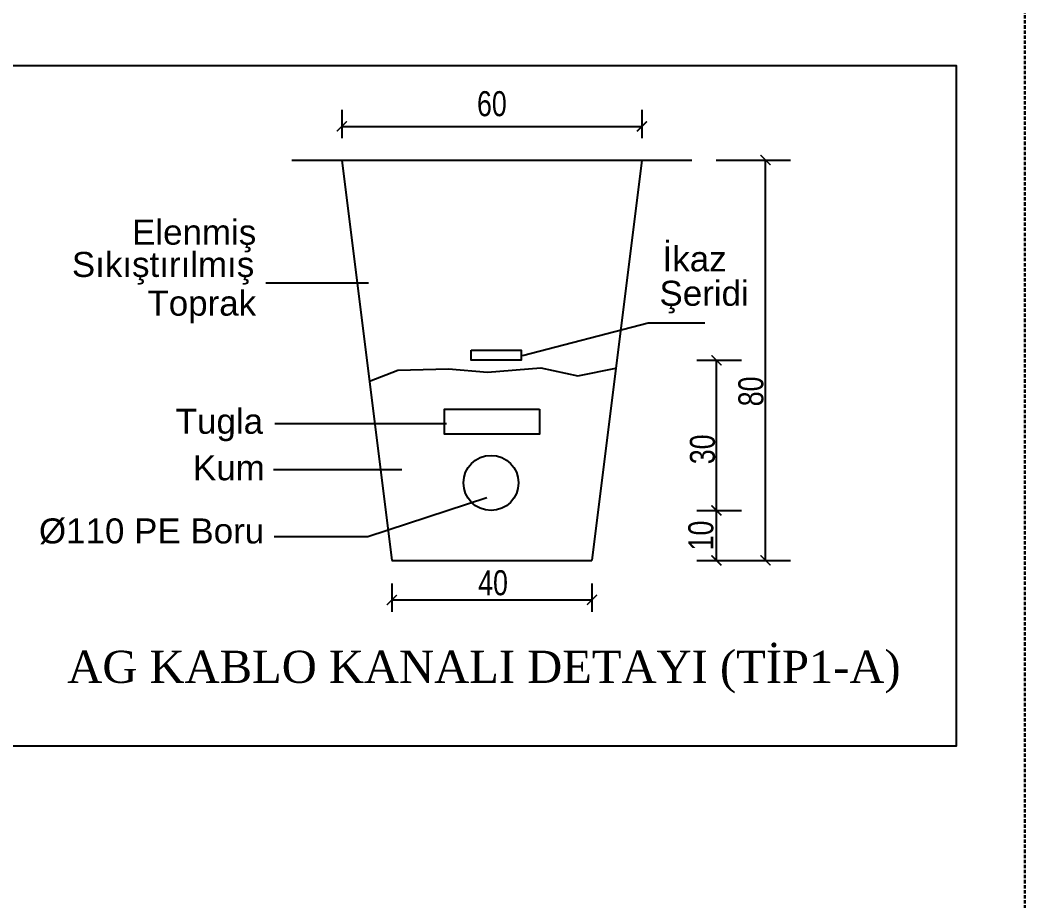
# Model space of a CAD drawing. Header units: millimetres. Extents: x 2046 to 14753, y 2361 to 29276.
# Drawn here: x 5405.7 to 5554.8, y 3552.8 to 3683.4 of the extents above; entities that cross this region are included whole.
import ezdxf

# ---------------------------------------------------------------- set-up
doc = ezdxf.new("R2010")
doc.units = ezdxf.units.MM
doc.linetypes.add('DASHED', pattern=[0.75, 0.5, -0.25])
for name, color, linetype in [('00-03', 141, 'Continuous'), ('00-04', 11, 'Continuous'), ('00-ELKYAZ', 141, 'Continuous')]:
    doc.layers.add(name, color=color, linetype=linetype)
doc.layers.add('DUVAR', color=255, linetype='Continuous', lineweight=40)
doc.styles.add('100OLCU', font='1simpl~1.shx', dxfattribs={"width": 0.8, "height": 2.5})
doc.styles.add('Arial', font='arial.ttf')
doc.styles.add('ELK', font='times.ttf')

# ---------------------------------------------------------------- blocks, each defined once
blk = doc.blocks.new('_ArchTick')
at = {"color": 0, "linetype": 'ByBlock', "const_width": 0.15}
blk.add_lwpolyline([(-0.5, -0.5), (0.5, 0.5)], dxfattribs=at)

msp = doc.modelspace()

# ---------------------------------------------------------------- linework, layer by layer
at = {"color": 240, "linetype": 'DASHED', "lineweight": 30, "true_color": 0xed1f24}
msp.add_line((5554.773, 3927.149), (5554.773, 3269.934), dxfattribs=at)
at = {"color": 2, "linetype": 'ByBlock'}
for p, q in [((5453.416, 3670.097), (5453.416, 3665.895)), ((5497.943, 3670.097), (5497.943, 3665.895)), ((5453.416, 3667.664), (5497.943, 3667.664)), ((5508.941, 3662.659), (5519.994, 3662.659)), ((5516.284, 3603.29), (5516.284, 3662.659)), ((5506.112, 3632.975), (5512.713, 3632.975)), ((5509.002, 3610.712), (5509.002, 3632.975)), ((5506.112, 3610.712), (5512.714, 3610.712)), ((5506.112, 3610.712), (5512.713, 3610.712)), ((5509.003, 3603.29), (5509.003, 3610.712)), ((5506.112, 3603.29), (5512.714, 3603.29)), ((5508.941, 3603.29), (5519.994, 3603.29)), ((5460.838, 3599.872), (5460.838, 3595.671)), ((5490.522, 3599.872), (5490.522, 3595.671)), ((5460.838, 3597.439), (5490.522, 3597.439))]:
    msp.add_line(p, q, dxfattribs=at)
msp.add_line((5457.35, 3644.404), (5442.133, 3644.404))
at = {"color": 0}
msp.add_lwpolyline([(5257.117, 3676.692), (5544.55, 3676.692), (5544.55, 3575.77), (5257.117, 3575.77)], close=True, dxfattribs=at)
msp.add_lwpolyline([(5472.609, 3634.459), (5480.03, 3634.459), (5480.03, 3632.975), (5472.609, 3632.975)], close=True)
at = {"layer": '00-03', "color": 7}
for p, q in [((5480.202, 3633.699), (5498.857, 3638.526)), ((5498.857, 3638.526), (5507.295, 3638.526)), ((5468.955, 3623.551), (5443.483, 3623.551)), ((5462.33, 3616.737), (5443.256, 3616.737)), ((5474.906, 3612.58), (5457.252, 3606.8)), ((5457.252, 3606.8), (5443.353, 3606.8))]:
    msp.add_line(p, q, dxfattribs=at)
at = {"layer": '00-03'}
for p, q in [((5457.516, 3629.865), (5461.747, 3631.498)), ((5461.747, 3631.498), (5469.229, 3631.688)), ((5469.229, 3631.688), (5475.006, 3631.214)), ((5475.006, 3631.214), (5482.962, 3631.877)), ((5482.962, 3631.877), (5488.455, 3630.646)), ((5488.455, 3630.646), (5494.089, 3631.827))]:
    msp.add_line(p, q, dxfattribs=at)
msp.add_lwpolyline([(5482.73, 3625.746), (5482.73, 3622.036), (5468.63, 3622.036), (5468.63, 3625.746)], close=True, dxfattribs=at)
msp.add_circle((5475.55, 3614.793), 4.082, dxfattribs=at)
at = {"layer": '00-04'}
for p, q in [((5445.995, 3662.659), (5505.364, 3662.659)), ((5453.416, 3662.659), (5460.838, 3603.29)), ((5497.943, 3662.659), (5490.522, 3603.29)), ((5460.838, 3603.29), (5490.522, 3603.29))]:
    msp.add_line(p, q, dxfattribs=at)
at = {"layer": 'Defpoints', "color": 0, "linetype": 'ByBlock'}
for p in [(5497.943, 3667.664), (5516.284, 3662.659), (5509.002, 3632.975), (5509.003, 3610.712), (5460.838, 3603.29), (5490.522, 3603.29), (5490.522, 3603.29), (5490.584, 3603.29), (5490.522, 3597.439)]:
    msp.add_point(p, dxfattribs=at)

# ---------------------------------------------------------------- block references
at = {"color": 2, "linetype": 'ByBlock', "xscale": 1.484216559199471, "yscale": 1.484216559199471, "zscale": 1.484216559199471}
for p, rotation in [((5453.416, 3667.664), 180), ((5516.284, 3662.659), 90), ((5509.002, 3632.975), 90), ((5509.002, 3610.712), 270), ((5509.003, 3610.712), 90), ((5509.003, 3603.29), 270), ((5516.284, 3603.29), 270), ((5460.838, 3597.439), 180)]:
    msp.add_blockref('_ArchTick', p, dxfattribs=dict(at, rotation=rotation))
for p in [(5497.943, 3667.664), (5490.522, 3597.439)]:
    msp.add_blockref('_ArchTick', p, dxfattribs=at)

# ---------------------------------------------------------------- texts
at = {"color": 1, "linetype": 'ByBlock', "char_height": 3.7105, "attachment_point": 5, "style": '100OLCU'}
for s, insert in [('60', (5475.68, 3671.003)), ('\\A1;40', (5475.854, 3599.953))]:
    msp.add_mtext(s, dxfattribs=dict(at, insert=insert))
at = {"color": 1, "linetype": 'ByBlock', "char_height": 3.7105, "attachment_point": 5, "rotation": 90, "style": '100OLCU'}
for s, insert in [('\\A1;80', (5514.13, 3628.361)), ('\\A1;30', (5506.945, 3619.77)), ('\\A1;10', (5506.707, 3606.985))]:
    msp.add_mtext(s, dxfattribs=dict(at, insert=insert))
at = {"layer": '00-ELKYAZ', "linetype": 'Continuous', "style": 'Arial'}
for s, height, p in [('Elenmiş ', 3.7105, (5422.284, 3650.118, -10578.29)), ('İkaz ', 3.7105, (5501.008, 3646.166, -10578.29)), ('Sıkıştırılmış', 3.71054, (5413.356, 3645.334, -10578.29)), ('Şeridi ', 3.7105, (5500.548, 3641.058, -10578.29)), ('Toprak', 3.7105, (5424.564, 3639.595, -10578.29)), ('Tugla', 3.7105, (5428.764, 3622.074, -10578.29)), ('Kum', 3.7105, (5431.324, 3615.18, -10578.29)), ('%%C110 PE Boru', 3.71054, (5408.47, 3605.813, -10578.29))]:
    msp.add_text(s, height=height, dxfattribs=at).set_placement(p)
at = {"layer": 'DUVAR', "style": 'ELK'}
msp.add_text('AG KABLO KANALI DETAYI (TİP1-A)', height=4.7697, dxfattribs=at).set_placement((5412.682, 3585.129, -476.023))

doc.saveas('drawing.dxf')
